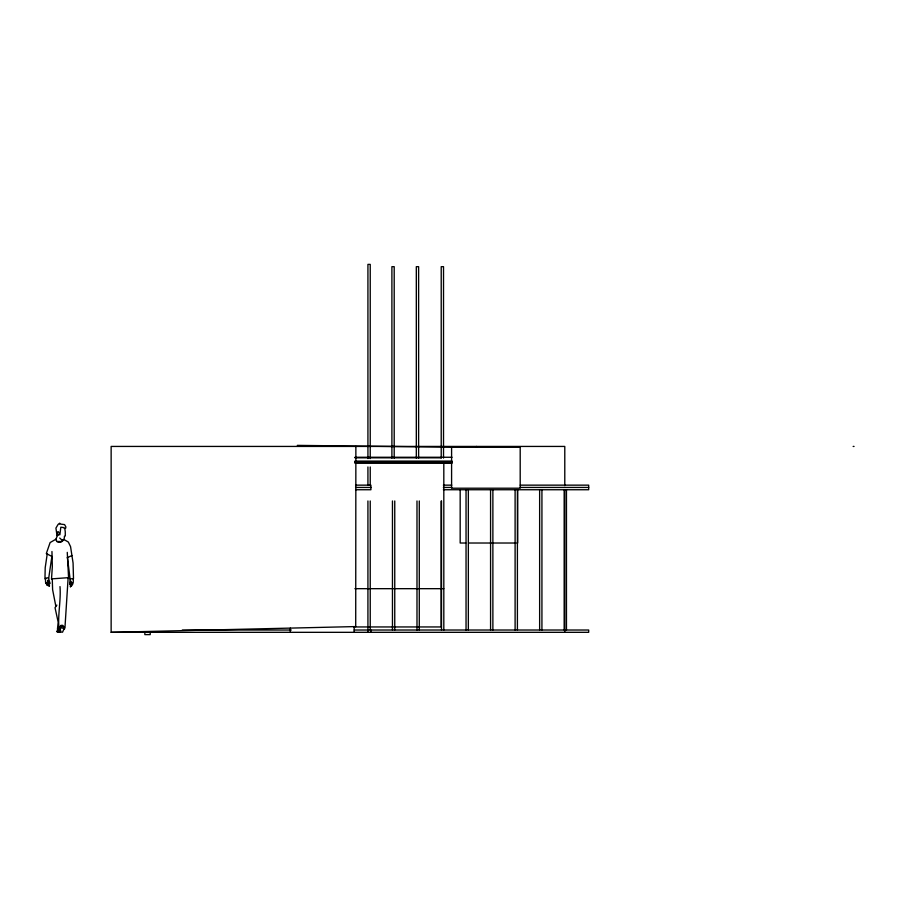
<?xml version="1.0" encoding="UTF-8"?>
<svg xmlns="http://www.w3.org/2000/svg" width="899" height="899" viewBox="0 0 899 899"><rect width="100%" height="100%" fill="white"/><g stroke="black" fill="none" stroke-linecap="round" stroke-linejoin="round"><path stroke-width="1.35" d="M355.869 446.432L355.712 626.569L111.139 632.323L111.139 446.432L564.786 446.432L564.786 485.674M67.268 552.357L68.56 577.652L52.266 578.832L52.603 589.632L55.805 606.061M68.144 577.607L64.942 627.929L62.672 625.344L61.008 625.356L59.491 627.3L60.694 630.974L59.435 631.918L62.537 632.188L64.503 627.794M59.997 586.597C61.177 601.611 57.008 617.355 59.435 631.918M57.761 534.613L55.817 539.524L56.828 541.468C60.458 544.3 64.986 540.13 64.447 536.152L65.301 535.939L65.256 531.848L64.863 528.859L63.548 527.556L60.817 527.185L59.885 534.77L58.424 531.747L57.165 532.062C57.03 532.916 57.693 536.107 58.806 534.905M47.209 554.076L45.208 567.685L44.95 578.956L47.096 577.765L48.715 578.136L51.872 556.571M59.986 632.188L57.39 632.323L56.94 631.3L58.795 629.053M72.471 582.867L70.369 586.822L71.201 583.552L70.875 581.125L69.717 584.732L70.077 578.877L73.493 578.596L73.077 563.044L70.56 546.626L68.335 542.041L64.458 539.805L61.548 539.715L59.716 538.029M59.649 629.401L61.739 627.524L64.413 629.233M48.524 578.091L50.052 583.541L48.816 582.923L47.95 580.237C46.579 582.754 52.625 588.103 47.22 585.204L45.579 582.26L45.489 578.383M64.593 528.286L65.694 528.118L65.863 526.915L64.571 524.589L59.559 523.971L59.739 523.184L58.087 524.443L55.929 528.095L57.019 535.647M60.076 630.21L59.334 630.918L59.705 627.547L61.256 626.075L63.526 626.67L64.571 628.839M56.873 605.094L55.03 607.679L58.177 622.153L57.424 629.435L58.053 629.176M63.604 540.041L61.11 541.546L56.828 541.468M71.942 555.537L67.279 557.638M52.266 578.832L51.501 579.136L52.333 566.707L51.951 551.503M56.94 631.3L59.3 631.165M56.221 539.04L50.119 542.558L46.321 553.537L52.12 556.571M70.077 578.877L67.436 557.605M70.482 586.676C73.179 585.249 73.763 581.417 73.066 578.619M297.299 445.376L451.59 447.196L520.195 447.196L520.195 488.213L451.59 488.213L451.59 447.196M853.151 446.432L854.05 446.432M354.88 457.265L452.051 457.265M354.959 457.816L441.128 457.816M354.88 461.097L452.051 461.097M354.88 461.861L452.051 461.861M354.88 462.423L452.051 462.423M354.88 463.187L452.051 463.187L440.959 462.547M355.554 485.145L370.916 485.145L370.916 489.741L355.554 489.741M443.376 485.145L451.759 485.145M520.229 485.145L588.688 485.145L588.688 489.741L443.376 489.741M355.554 487.449L370.916 487.449M443.376 487.449L451.759 487.449M520.229 487.449L588.688 487.449M465.783 543.018L460.176 543.018L460.176 489.73M468.581 543.018L516.262 543.018M354.891 588.676L443.814 588.676M353.565 626.951L441.128 626.951L441.128 501.148M182.295 630.019L291.276 630.019M354.15 630.019L588.688 630.019L588.688 632.323L111.139 632.323M47.119 585.024L45.849 582.743M49.344 585.912L46.49 582.462M566.46 489.741L566.46 630.019M564.786 489.876L564.786 632.323M564.167 489.741L564.167 630.019M541.928 489.741L541.928 630.019M539.636 489.741L539.636 630.019M517.667 489.73L517.667 543.018M517.408 489.741L517.408 630.019M515.105 489.741L515.105 630.019M492.877 489.741L492.877 630.019M490.573 489.741L490.573 630.019M476.504 446.432L476.504 447.196M468.345 489.741L468.345 630.019M466.042 489.741L466.042 630.019M443.814 462.423L443.814 630.019M443.522 458.097L443.522 266.677L441.218 266.677L441.218 458.097M441.51 500.968L441.51 630.019M419.282 500.968L419.282 630.019M418.619 458.097L418.619 266.677L416.316 266.677L416.316 458.097M416.99 500.968L416.99 630.019M394.751 500.968L394.751 630.019M394.2 458.097L394.2 266.677L391.897 266.677L391.897 458.097M392.458 500.968L392.458 630.019M370.916 630.019L370.916 632.323M370.231 458.591L370.231 264.385L367.927 264.385L367.927 458.591M370.231 466.986L370.231 485.145M370.231 500.968L370.231 630.019M367.927 466.986L367.927 485.145M367.927 500.968L367.927 632.323M354.195 626.738L354.195 632.323M290.321 628.131L290.321 632.323M150.212 632.323L150.212 634.615L144.84 634.615L144.84 632.323"/></g></svg>
